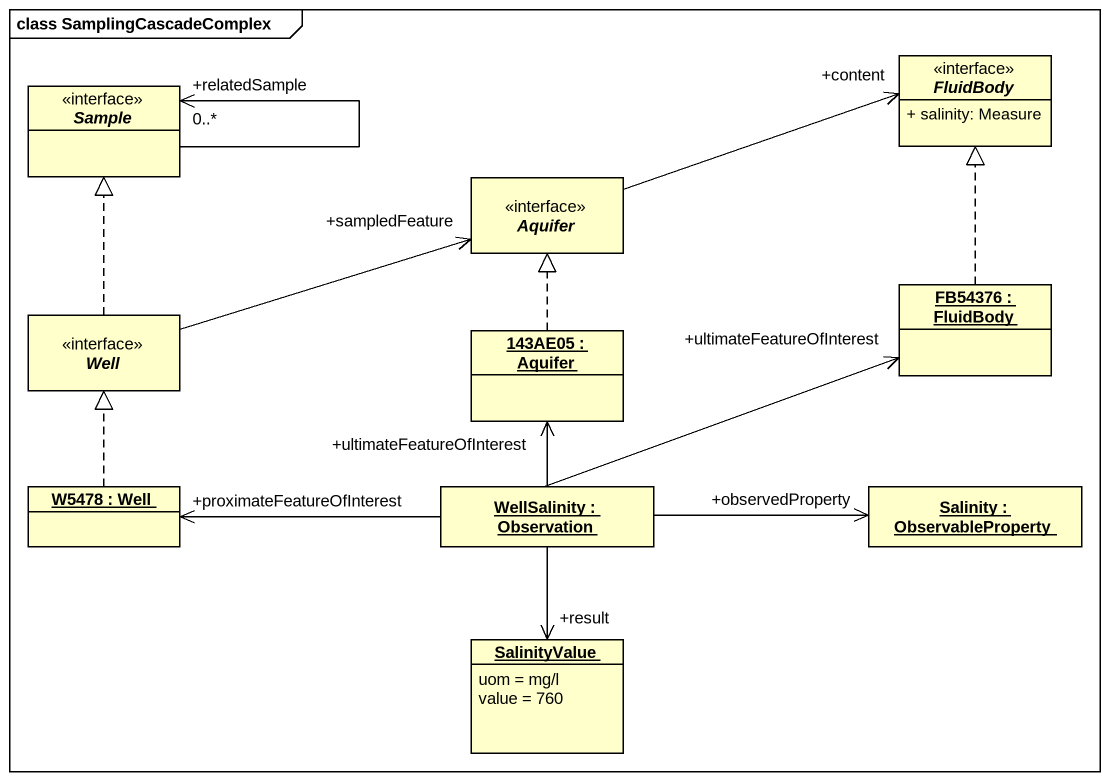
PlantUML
@startuml
mainframe class SamplingCascadeComplex
hide circle
hide empty members
skinparam classAttributeIconSize 0
interface Sample
interface FluidBody {
  + salinity: Measure
}
interface Aquifer
interface Well
object "FB54376 : FluidBody" as FB54376
object "143AE05 : Aquifer" as o143AE05
object "W5478 : Well" as W5478
object "WellSalinity : Observation" as WellSalinity
object "Salinity : ObservableProperty" as Salinity
object SalinityValue {
  uom = mg/l
  value = 760
}
Sample --> "+relatedSample\n0..*" Sample
Aquifer -right-> "+content" FluidBody
Well .up.|> Sample
Well -right-> "+sampledFeature" Aquifer
FB54376 .up.|> FluidBody
o143AE05 .up.|> Aquifer
W5478 .up.|> Well
WellSalinity -right-> "+ultimateFeatureOfInterest" FB54376
WellSalinity -up-> "+ultimateFeatureOfInterest" o143AE05
WellSalinity -left-> "+proximateFeatureOfInterest" W5478
WellSalinity -right-> "+observedProperty" Salinity
WellSalinity --> "+result" SalinityValue
@enduml
